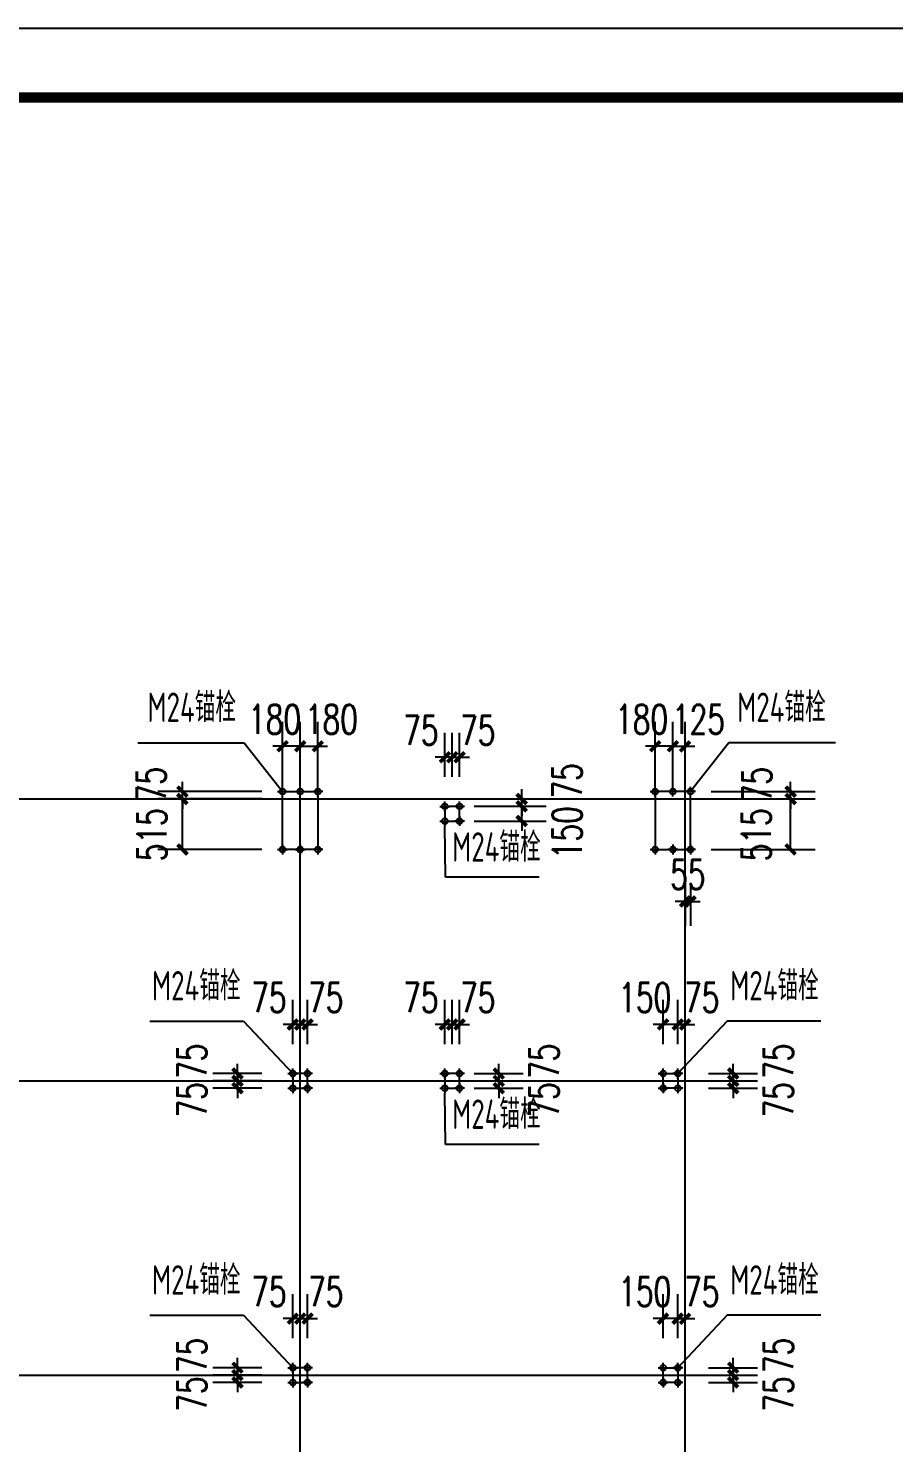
# Model space of a CAD drawing. Extents: x 180850 to 1400258, y 48356 to 327067.
# Drawn here: x 487386 to 505035, y 191532 to 220382 of the extents above; entities that cross this region are included whole.
import ezdxf
from ezdxf.enums import TextEntityAlignment as Align

# ---------------------------------------------------------------- set-up
doc = ezdxf.new("R2010")
doc.units = 0
doc.header["$LTSCALE"] = 1000
for name, color, linetype in [('AXIS', 3, 'Continuous'), ('DOTE', 1, 'Continuous'), ('PUB_TITLE', 4, 'Continuous'), ('TEXT', 7, 'Continuous')]:
    doc.layers.add(name, color=color, linetype=linetype)
doc.styles.add('_TCH_DIM_T3', font='SIMPLEX', dxfattribs={"width": 0.705882, "bigfont": 'GBCBIG'})
doc.styles.add('TSSD_Label', font='tssdeng.shx', dxfattribs={"width": 0.7, "bigfont": 'hztxt.shx'})
doc.dimstyles.new('TCH-200-2', dxfattribs={"dimtxt": 595, "dimasz": 200, "dimexe": 500, "dimexo": 600, "dimgap": 252.5, "dimtad": 1, "dimdec": 0, "dimlfac": 0.5, "dimzin": 0, "dimdsep": 46, "dimtxsty": '_TCH_DIM_T3', "dimblk": 'ARCHTICK', "dimcen": 0.09, "dimclrd": 124, "dimclre": 124, "dimclrt": 7, "dimazin": 2, "dimtfac": 1, "dimtdec": 0, "dimtix": 1, "dimtmove": 2, "dimatfit": 3, "dimfxl": 1, "dimtolj": 1, "dimtzin": 0, "dimarcsym": 0})

# ---------------------------------------------------------------- blocks, each defined once
blk = doc.blocks.new('_ArchTick')
at = {"color": 0, "linetype": 'ByBlock', "const_width": 0.4}
blk.add_lwpolyline([(-0.5, -0.5), (0.5, 0.5)], dxfattribs=at)
blk = doc.blocks.new('*D47')
at = {"color": 124, "linetype": 'ByBlock', "lineweight": -2, "transparency": 16777216}
for p, q in [((491652, 199062), (491652, 199262)), ((492151, 199062), (491152, 199062)), ((492151, 198912), (491152, 198912)), ((491652, 199062), (491652, 198912)), ((491652, 198912), (491652, 198712))]:
    blk.add_line(p, q, dxfattribs=at)
at = {"layer": 'Defpoints', "color": 0, "linetype": 'ByBlock', "transparency": 16777216}
for p in [(491652, 198912), (492751, 199062), (492751, 198912)]:
    blk.add_point(p, dxfattribs=at)
at = {"color": 124, "linetype": 'ByBlock', "lineweight": -2, "transparency": 16777216, "xscale": 200, "yscale": 200, "zscale": 200}
for p, rotation in [((491652, 199062), 270), ((491652, 198912), 90)]:
    blk.add_blockref('_ArchTick', p, dxfattribs=dict(at, rotation=rotation))
at = {"color": 7, "linetype": 'ByBlock', "transparency": 16777216, "insert": (490726, 199311), "char_height": 595, "attachment_point": 5, "rotation": 90, "style": '_TCH_DIM_T3'}
blk.add_mtext('\\A1;75', dxfattribs=at)
blk = doc.blocks.new('*D48')
at = {"color": 124, "linetype": 'ByBlock', "lineweight": -2, "transparency": 16777216}
for p, q in [((491652, 198912), (491652, 199112)), ((492151, 198912), (491152, 198912)), ((491652, 198762), (491652, 198912)), ((492151, 198762), (491152, 198762)), ((491652, 198762), (491652, 198562))]:
    blk.add_line(p, q, dxfattribs=at)
at = {"layer": 'Defpoints', "color": 0, "linetype": 'ByBlock', "transparency": 16777216}
for p in [(491652, 198912), (492751, 198912), (492751, 198762)]:
    blk.add_point(p, dxfattribs=at)
at = {"color": 124, "linetype": 'ByBlock', "lineweight": -2, "transparency": 16777216, "xscale": 200, "yscale": 200, "zscale": 200}
for p, rotation in [((491652, 198912), 270), ((491652, 198762), 90)]:
    blk.add_blockref('_ArchTick', p, dxfattribs=dict(at, rotation=rotation))
at = {"color": 7, "linetype": 'ByBlock', "transparency": 16777216, "insert": (490726, 198523), "char_height": 595, "attachment_point": 5, "rotation": 90, "style": '_TCH_DIM_T3'}
blk.add_mtext('\\A1;75', dxfattribs=at)
blk = doc.blocks.new('*D49')
at = {"color": 124, "linetype": 'ByBlock', "lineweight": -2, "transparency": 16777216}
for p, q in [((492781, 199662), (492781, 200562)), ((492931, 199662), (492931, 200562)), ((492781, 200062), (492581, 200062)), ((492931, 200062), (492781, 200062)), ((492931, 200062), (493131, 200062))]:
    blk.add_line(p, q, dxfattribs=at)
at = {"layer": 'Defpoints', "color": 0, "linetype": 'ByBlock', "transparency": 16777216}
for p in [(492781, 200062), (492781, 199062), (492931, 199062)]:
    blk.add_point(p, dxfattribs=at)
at = {"color": 124, "linetype": 'ByBlock', "lineweight": -2, "transparency": 16777216, "xscale": 200, "yscale": 200, "zscale": 200}
blk.add_blockref('_ArchTick', (492781, 200062), dxfattribs=at)
at = {"color": 124, "linetype": 'ByBlock', "lineweight": -2, "transparency": 16777216, "xscale": 200, "yscale": 200, "zscale": 200, "rotation": 180}
blk.add_blockref('_ArchTick', (492931, 200062), dxfattribs=at)
at = {"color": 7, "linetype": 'ByBlock', "transparency": 16777216, "insert": (492293, 200612), "char_height": 595, "attachment_point": 5, "style": '_TCH_DIM_T3'}
blk.add_mtext('\\A1;75', dxfattribs=at)
blk = doc.blocks.new('*D50')
at = {"color": 124, "linetype": 'ByBlock', "lineweight": -2, "transparency": 16777216}
for p, q in [((492931, 199662), (492931, 200562)), ((493081, 199662), (493081, 200562)), ((492931, 200062), (492731, 200062)), ((492931, 200062), (493081, 200062)), ((493081, 200062), (493281, 200062))]:
    blk.add_line(p, q, dxfattribs=at)
at = {"layer": 'Defpoints', "color": 0, "linetype": 'ByBlock', "transparency": 16777216}
for p in [(493081, 200062), (492931, 199062), (493081, 199062)]:
    blk.add_point(p, dxfattribs=at)
at = {"color": 124, "linetype": 'ByBlock', "lineweight": -2, "transparency": 16777216, "xscale": 200, "yscale": 200, "zscale": 200}
blk.add_blockref('_ArchTick', (492931, 200062), dxfattribs=at)
at = {"color": 124, "linetype": 'ByBlock', "lineweight": -2, "transparency": 16777216, "xscale": 200, "yscale": 200, "zscale": 200, "rotation": 180}
blk.add_blockref('_ArchTick', (493081, 200062), dxfattribs=at)
at = {"color": 7, "linetype": 'ByBlock', "transparency": 16777216, "insert": (493453, 200612), "char_height": 595, "attachment_point": 5, "style": '_TCH_DIM_T3'}
blk.add_mtext('\\A1;75', dxfattribs=at)
blk = doc.blocks.new('*D51')
at = {"color": 124, "linetype": 'ByBlock', "lineweight": -2, "transparency": 16777216}
for p, q in [((490529, 204812), (490529, 205012)), ((492151, 204812), (490029, 204812)), ((492161, 204662), (490029, 204662)), ((490529, 204662), (490529, 204812)), ((490529, 204662), (490529, 204462))]:
    blk.add_line(p, q, dxfattribs=at)
at = {"layer": 'Defpoints', "color": 0, "linetype": 'ByBlock', "transparency": 16777216}
for p in [(490529, 204812), (492751, 204812), (492761, 204662)]:
    blk.add_point(p, dxfattribs=at)
at = {"color": 124, "linetype": 'ByBlock', "lineweight": -2, "transparency": 16777216, "xscale": 200, "yscale": 200, "zscale": 200}
for p, rotation in [((490529, 204812), 270), ((490529, 204662), 90)]:
    blk.add_blockref('_ArchTick', p, dxfattribs=dict(at, rotation=rotation))
at = {"color": 7, "linetype": 'ByBlock', "transparency": 16777216, "insert": (489894, 204954), "char_height": 595, "attachment_point": 5, "rotation": 90, "style": '_TCH_DIM_T3'}
blk.add_mtext('\\A1;75', dxfattribs=at)
blk = doc.blocks.new('*D52')
at = {"color": 124, "linetype": 'ByBlock', "lineweight": -2, "transparency": 16777216}
for p, q in [((492151, 204662), (490029, 204662)), ((490529, 203632), (490529, 204662)), ((492151, 203632), (490029, 203632))]:
    blk.add_line(p, q, dxfattribs=at)
at = {"layer": 'Defpoints', "color": 0, "linetype": 'ByBlock', "transparency": 16777216}
for p in [(490529, 204662), (492751, 204662), (492751, 203632)]:
    blk.add_point(p, dxfattribs=at)
at = {"color": 124, "linetype": 'ByBlock', "lineweight": -2, "transparency": 16777216, "xscale": 200, "yscale": 200, "zscale": 200}
for p, rotation in [((490529, 204662), 90), ((490529, 203632), 270)]:
    blk.add_blockref('_ArchTick', p, dxfattribs=dict(at, rotation=rotation))
at = {"color": 7, "linetype": 'ByBlock', "transparency": 16777216, "insert": (489908, 203931), "char_height": 595, "attachment_point": 5, "rotation": 90, "style": '_TCH_DIM_T3'}
blk.add_mtext('\\A1;515', dxfattribs=at)
blk = doc.blocks.new('*D53')
at = {"color": 124, "linetype": 'ByBlock', "lineweight": -2, "transparency": 16777216}
for p, q in [((492931, 204912), (492931, 206236)), ((493291, 204912), (493291, 206236)), ((492931, 205736), (492731, 205736)), ((492931, 205736), (493291, 205736)), ((493291, 205736), (493491, 205736))]:
    blk.add_line(p, q, dxfattribs=at)
at = {"layer": 'Defpoints', "color": 0, "linetype": 'ByBlock', "transparency": 16777216}
for p in [(493291, 205736), (492931, 204312), (493291, 204312)]:
    blk.add_point(p, dxfattribs=at)
at = {"color": 124, "linetype": 'ByBlock', "lineweight": -2, "transparency": 16777216, "xscale": 200, "yscale": 200, "zscale": 200}
blk.add_blockref('_ArchTick', (492931, 205736), dxfattribs=at)
at = {"color": 124, "linetype": 'ByBlock', "lineweight": -2, "transparency": 16777216, "xscale": 200, "yscale": 200, "zscale": 200, "rotation": 180}
blk.add_blockref('_ArchTick', (493291, 205736), dxfattribs=at)
at = {"color": 7, "linetype": 'ByBlock', "transparency": 16777216, "insert": (493569, 206286), "char_height": 595, "attachment_point": 5, "style": '_TCH_DIM_T3'}
blk.add_mtext('\\A1;180', dxfattribs=at)
blk = doc.blocks.new('*D54')
at = {"color": 124, "linetype": 'ByBlock', "lineweight": -2, "transparency": 16777216}
for p, q in [((492571, 204912), (492571, 206236)), ((492931, 204912), (492931, 206236)), ((492571, 205736), (492371, 205736)), ((492931, 205736), (492571, 205736)), ((492931, 205736), (493131, 205736))]:
    blk.add_line(p, q, dxfattribs=at)
at = {"layer": 'Defpoints', "color": 0, "linetype": 'ByBlock', "transparency": 16777216}
for p in [(492571, 205736), (492571, 204312), (492931, 204312)]:
    blk.add_point(p, dxfattribs=at)
at = {"color": 124, "linetype": 'ByBlock', "lineweight": -2, "transparency": 16777216, "xscale": 200, "yscale": 200, "zscale": 200}
blk.add_blockref('_ArchTick', (492571, 205736), dxfattribs=at)
at = {"color": 124, "linetype": 'ByBlock', "lineweight": -2, "transparency": 16777216, "xscale": 200, "yscale": 200, "zscale": 200, "rotation": 180}
blk.add_blockref('_ArchTick', (492931, 205736), dxfattribs=at)
at = {"color": 7, "linetype": 'ByBlock', "transparency": 16777216, "insert": (492409, 206286), "char_height": 595, "attachment_point": 5, "style": '_TCH_DIM_T3'}
blk.add_mtext('\\A1;180', dxfattribs=at)
blk = doc.blocks.new('*D628')
at = {"color": 124, "linetype": 'ByBlock', "lineweight": -2, "transparency": 16777216}
for p, q in [((496980, 199062), (496980, 199262)), ((496481, 199062), (497480, 199062)), ((496481, 198912), (497480, 198912)), ((496980, 199062), (496980, 198912)), ((496980, 198912), (496980, 198712))]:
    blk.add_line(p, q, dxfattribs=at)
at = {"layer": 'Defpoints', "color": 0, "linetype": 'ByBlock', "transparency": 16777216}
for p in [(495881, 199062), (495881, 198912), (496980, 198912)]:
    blk.add_point(p, dxfattribs=at)
at = {"color": 124, "linetype": 'ByBlock', "lineweight": -2, "transparency": 16777216, "xscale": 200, "yscale": 200, "zscale": 200}
for p, rotation in [((496980, 199062), 270), ((496980, 198912), 90)]:
    blk.add_blockref('_ArchTick', p, dxfattribs=dict(at, rotation=rotation))
at = {"color": 7, "linetype": 'ByBlock', "transparency": 16777216, "insert": (497907, 199311), "char_height": 595, "attachment_point": 5, "rotation": 90, "style": '_TCH_DIM_T3'}
blk.add_mtext('\\A1;75', dxfattribs=at)
blk = doc.blocks.new('*D629')
at = {"color": 124, "linetype": 'ByBlock', "lineweight": -2, "transparency": 16777216}
for p, q in [((496980, 198912), (496980, 199112)), ((496481, 198912), (497480, 198912)), ((496980, 198762), (496980, 198912)), ((496481, 198762), (497480, 198762)), ((496980, 198762), (496980, 198562))]:
    blk.add_line(p, q, dxfattribs=at)
at = {"layer": 'Defpoints', "color": 0, "linetype": 'ByBlock', "transparency": 16777216}
for p in [(495881, 198912), (496980, 198912), (495881, 198762)]:
    blk.add_point(p, dxfattribs=at)
at = {"color": 124, "linetype": 'ByBlock', "lineweight": -2, "transparency": 16777216, "xscale": 200, "yscale": 200, "zscale": 200}
for p, rotation in [((496980, 198912), 270), ((496980, 198762), 90)]:
    blk.add_blockref('_ArchTick', p, dxfattribs=dict(at, rotation=rotation))
at = {"color": 7, "linetype": 'ByBlock', "transparency": 16777216, "insert": (497907, 198523), "char_height": 595, "attachment_point": 5, "rotation": 90, "style": '_TCH_DIM_T3'}
blk.add_mtext('\\A1;75', dxfattribs=at)
blk = doc.blocks.new('*D630')
at = {"color": 124, "linetype": 'ByBlock', "lineweight": -2, "transparency": 16777216}
for p, q in [((495881, 199662), (495881, 200562)), ((496031, 199662), (496031, 200562)), ((495881, 200062), (495681, 200062)), ((496031, 200062), (495881, 200062)), ((496031, 200062), (496231, 200062))]:
    blk.add_line(p, q, dxfattribs=at)
at = {"layer": 'Defpoints', "color": 0, "linetype": 'ByBlock', "transparency": 16777216}
for p in [(495881, 200062), (495881, 199062), (496031, 199062)]:
    blk.add_point(p, dxfattribs=at)
at = {"color": 124, "linetype": 'ByBlock', "lineweight": -2, "transparency": 16777216, "xscale": 200, "yscale": 200, "zscale": 200}
blk.add_blockref('_ArchTick', (495881, 200062), dxfattribs=at)
at = {"color": 124, "linetype": 'ByBlock', "lineweight": -2, "transparency": 16777216, "xscale": 200, "yscale": 200, "zscale": 200, "rotation": 180}
blk.add_blockref('_ArchTick', (496031, 200062), dxfattribs=at)
at = {"color": 7, "linetype": 'ByBlock', "transparency": 16777216, "insert": (495393, 200612), "char_height": 595, "attachment_point": 5, "style": '_TCH_DIM_T3'}
blk.add_mtext('\\A1;75', dxfattribs=at)
blk = doc.blocks.new('*D631')
at = {"color": 124, "linetype": 'ByBlock', "lineweight": -2, "transparency": 16777216}
for p, q in [((496031, 199662), (496031, 200562)), ((496181, 199662), (496181, 200562)), ((496031, 200062), (495831, 200062)), ((496031, 200062), (496181, 200062)), ((496181, 200062), (496381, 200062))]:
    blk.add_line(p, q, dxfattribs=at)
at = {"layer": 'Defpoints', "color": 0, "linetype": 'ByBlock', "transparency": 16777216}
for p in [(496181, 200062), (496031, 199062), (496181, 199062)]:
    blk.add_point(p, dxfattribs=at)
at = {"color": 124, "linetype": 'ByBlock', "lineweight": -2, "transparency": 16777216, "xscale": 200, "yscale": 200, "zscale": 200}
blk.add_blockref('_ArchTick', (496031, 200062), dxfattribs=at)
at = {"color": 124, "linetype": 'ByBlock', "lineweight": -2, "transparency": 16777216, "xscale": 200, "yscale": 200, "zscale": 200, "rotation": 180}
blk.add_blockref('_ArchTick', (496181, 200062), dxfattribs=at)
at = {"color": 7, "linetype": 'ByBlock', "transparency": 16777216, "insert": (496553, 200612), "char_height": 595, "attachment_point": 5, "style": '_TCH_DIM_T3'}
blk.add_mtext('\\A1;75', dxfattribs=at)
blk = doc.blocks.new('*D632')
at = {"color": 124, "linetype": 'ByBlock', "lineweight": -2, "transparency": 16777216}
for p, q in [((501760, 199062), (501760, 199262)), ((501261, 199062), (502260, 199062)), ((501261, 198912), (502260, 198912)), ((501760, 199062), (501760, 198912)), ((501760, 198912), (501760, 198712))]:
    blk.add_line(p, q, dxfattribs=at)
at = {"layer": 'Defpoints', "color": 0, "linetype": 'ByBlock', "transparency": 16777216}
for p in [(500661, 199062), (500661, 198912), (501760, 198912)]:
    blk.add_point(p, dxfattribs=at)
at = {"color": 124, "linetype": 'ByBlock', "lineweight": -2, "transparency": 16777216, "xscale": 200, "yscale": 200, "zscale": 200}
for p, rotation in [((501760, 199062), 270), ((501760, 198912), 90)]:
    blk.add_blockref('_ArchTick', p, dxfattribs=dict(at, rotation=rotation))
at = {"color": 7, "linetype": 'ByBlock', "transparency": 16777216, "insert": (502687, 199311), "char_height": 595, "attachment_point": 5, "rotation": 90, "style": '_TCH_DIM_T3'}
blk.add_mtext('\\A1;75', dxfattribs=at)
blk = doc.blocks.new('*D633')
at = {"color": 124, "linetype": 'ByBlock', "lineweight": -2, "transparency": 16777216}
for p, q in [((501760, 198912), (501760, 199112)), ((501261, 198912), (502260, 198912)), ((501760, 198762), (501760, 198912)), ((501261, 198762), (502260, 198762)), ((501760, 198762), (501760, 198562))]:
    blk.add_line(p, q, dxfattribs=at)
at = {"layer": 'Defpoints', "color": 0, "linetype": 'ByBlock', "transparency": 16777216}
for p in [(500661, 198912), (501760, 198912), (500661, 198762)]:
    blk.add_point(p, dxfattribs=at)
at = {"color": 124, "linetype": 'ByBlock', "lineweight": -2, "transparency": 16777216, "xscale": 200, "yscale": 200, "zscale": 200}
for p, rotation in [((501760, 198912), 270), ((501760, 198762), 90)]:
    blk.add_blockref('_ArchTick', p, dxfattribs=dict(at, rotation=rotation))
at = {"color": 7, "linetype": 'ByBlock', "transparency": 16777216, "insert": (502687, 198523), "char_height": 595, "attachment_point": 5, "rotation": 90, "style": '_TCH_DIM_T3'}
blk.add_mtext('\\A1;75', dxfattribs=at)
blk = doc.blocks.new('*D634')
at = {"color": 124, "linetype": 'ByBlock', "lineweight": -2, "transparency": 16777216}
for p, q in [((500631, 199662), (500631, 200562)), ((500781, 199662), (500781, 200562)), ((500631, 200062), (500431, 200062)), ((500781, 200062), (500631, 200062)), ((500781, 200062), (500981, 200062))]:
    blk.add_line(p, q, dxfattribs=at)
at = {"layer": 'Defpoints', "color": 0, "linetype": 'ByBlock', "transparency": 16777216}
for p in [(500631, 200062), (500631, 199062), (500781, 199062)]:
    blk.add_point(p, dxfattribs=at)
at = {"color": 124, "linetype": 'ByBlock', "lineweight": -2, "transparency": 16777216, "xscale": 200, "yscale": 200, "zscale": 200}
blk.add_blockref('_ArchTick', (500631, 200062), dxfattribs=at)
at = {"color": 124, "linetype": 'ByBlock', "lineweight": -2, "transparency": 16777216, "xscale": 200, "yscale": 200, "zscale": 200, "rotation": 180}
blk.add_blockref('_ArchTick', (500781, 200062), dxfattribs=at)
at = {"color": 7, "linetype": 'ByBlock', "transparency": 16777216, "insert": (501119, 200612), "char_height": 595, "attachment_point": 5, "style": '_TCH_DIM_T3'}
blk.add_mtext('\\A1;75', dxfattribs=at)
blk = doc.blocks.new('*D635')
at = {"color": 124, "linetype": 'ByBlock', "lineweight": -2, "transparency": 16777216}
for p, q in [((500331, 199662), (500331, 200562)), ((500631, 199662), (500631, 200562)), ((500331, 200062), (500131, 200062)), ((500631, 200062), (500331, 200062)), ((500631, 200062), (500831, 200062))]:
    blk.add_line(p, q, dxfattribs=at)
at = {"layer": 'Defpoints', "color": 0, "linetype": 'ByBlock', "transparency": 16777216}
for p in [(500331, 200062), (500331, 199062), (500631, 199062)]:
    blk.add_point(p, dxfattribs=at)
at = {"color": 124, "linetype": 'ByBlock', "lineweight": -2, "transparency": 16777216, "xscale": 200, "yscale": 200, "zscale": 200}
blk.add_blockref('_ArchTick', (500331, 200062), dxfattribs=at)
at = {"color": 124, "linetype": 'ByBlock', "lineweight": -2, "transparency": 16777216, "xscale": 200, "yscale": 200, "zscale": 200, "rotation": 180}
blk.add_blockref('_ArchTick', (500631, 200062), dxfattribs=at)
at = {"color": 7, "linetype": 'ByBlock', "transparency": 16777216, "insert": (499959, 200612), "char_height": 595, "attachment_point": 5, "style": '_TCH_DIM_T3'}
blk.add_mtext('\\A1;150', dxfattribs=at)
blk = doc.blocks.new('*D636')
at = {"color": 124, "linetype": 'ByBlock', "lineweight": -2, "transparency": 16777216}
for p, q in [((502933, 204812), (502933, 205012)), ((501301, 204662), (503433, 204662)), ((501311, 204812), (503433, 204812)), ((502933, 204662), (502933, 204812)), ((502933, 204662), (502933, 204462))]:
    blk.add_line(p, q, dxfattribs=at)
at = {"layer": 'Defpoints', "color": 0, "linetype": 'ByBlock', "transparency": 16777216}
for p in [(500701, 204662), (500711, 204812), (502933, 204812)]:
    blk.add_point(p, dxfattribs=at)
at = {"color": 124, "linetype": 'ByBlock', "lineweight": -2, "transparency": 16777216, "xscale": 200, "yscale": 200, "zscale": 200}
for p, rotation in [((502933, 204812), 270), ((502933, 204662), 90)]:
    blk.add_blockref('_ArchTick', p, dxfattribs=dict(at, rotation=rotation))
at = {"color": 7, "linetype": 'ByBlock', "transparency": 16777216, "insert": (502248, 204954), "char_height": 595, "attachment_point": 5, "rotation": 90, "style": '_TCH_DIM_T3'}
blk.add_mtext('\\A1;75', dxfattribs=at)
blk = doc.blocks.new('*D637')
at = {"color": 124, "linetype": 'ByBlock', "lineweight": -2, "transparency": 16777216}
for p, q in [((501311, 204662), (503433, 204662)), ((502933, 203632), (502933, 204662)), ((501311, 203632), (503433, 203632))]:
    blk.add_line(p, q, dxfattribs=at)
at = {"layer": 'Defpoints', "color": 0, "linetype": 'ByBlock', "transparency": 16777216}
for p in [(500711, 204662), (502933, 204662), (500711, 203632)]:
    blk.add_point(p, dxfattribs=at)
at = {"color": 124, "linetype": 'ByBlock', "lineweight": -2, "transparency": 16777216, "xscale": 200, "yscale": 200, "zscale": 200}
for p, rotation in [((502933, 204662), 90), ((502933, 203632), 270)]:
    blk.add_blockref('_ArchTick', p, dxfattribs=dict(at, rotation=rotation))
at = {"color": 7, "linetype": 'ByBlock', "transparency": 16777216, "insert": (502234, 203931), "char_height": 595, "attachment_point": 5, "rotation": 90, "style": '_TCH_DIM_T3'}
blk.add_mtext('\\A1;515', dxfattribs=at)
blk = doc.blocks.new('*D638')
at = {"color": 124, "linetype": 'ByBlock', "lineweight": -2, "transparency": 16777216}
for p, q in [((500171, 204912), (500171, 206236)), ((500531, 204912), (500531, 206236)), ((500171, 205736), (499971, 205736)), ((500531, 205736), (500171, 205736)), ((500531, 205736), (500731, 205736))]:
    blk.add_line(p, q, dxfattribs=at)
at = {"layer": 'Defpoints', "color": 0, "linetype": 'ByBlock', "transparency": 16777216}
for p in [(500171, 205736), (500171, 204312), (500531, 204312)]:
    blk.add_point(p, dxfattribs=at)
at = {"color": 124, "linetype": 'ByBlock', "lineweight": -2, "transparency": 16777216, "xscale": 200, "yscale": 200, "zscale": 200}
blk.add_blockref('_ArchTick', (500171, 205736), dxfattribs=at)
at = {"color": 124, "linetype": 'ByBlock', "lineweight": -2, "transparency": 16777216, "xscale": 200, "yscale": 200, "zscale": 200, "rotation": 180}
blk.add_blockref('_ArchTick', (500531, 205736), dxfattribs=at)
at = {"color": 7, "linetype": 'ByBlock', "transparency": 16777216, "insert": (499893, 206286), "char_height": 595, "attachment_point": 5, "style": '_TCH_DIM_T3'}
blk.add_mtext('\\A1;180', dxfattribs=at)
blk = doc.blocks.new('*D639')
at = {"color": 124, "linetype": 'ByBlock', "lineweight": -2, "transparency": 16777216}
for p, q in [((500531, 204912), (500531, 206236)), ((500781, 204912), (500781, 206236)), ((500531, 205736), (500331, 205736)), ((500531, 205736), (500781, 205736)), ((500781, 205736), (500981, 205736))]:
    blk.add_line(p, q, dxfattribs=at)
at = {"layer": 'Defpoints', "color": 0, "linetype": 'ByBlock', "transparency": 16777216}
for p in [(500781, 205736), (500531, 204312), (500781, 204312)]:
    blk.add_point(p, dxfattribs=at)
at = {"color": 124, "linetype": 'ByBlock', "lineweight": -2, "transparency": 16777216, "xscale": 200, "yscale": 200, "zscale": 200}
blk.add_blockref('_ArchTick', (500531, 205736), dxfattribs=at)
at = {"color": 124, "linetype": 'ByBlock', "lineweight": -2, "transparency": 16777216, "xscale": 200, "yscale": 200, "zscale": 200, "rotation": 180}
blk.add_blockref('_ArchTick', (500781, 205736), dxfattribs=at)
at = {"color": 7, "linetype": 'ByBlock', "transparency": 16777216, "insert": (501053, 206286), "char_height": 595, "attachment_point": 5, "style": '_TCH_DIM_T3'}
blk.add_mtext('\\A1;125', dxfattribs=at)
blk = doc.blocks.new('*D640')
at = {"color": 124, "linetype": 'ByBlock', "lineweight": -2, "transparency": 16777216}
for p, q in [((500781, 202952), (500781, 202072)), ((500891, 202952), (500891, 202072)), ((500781, 202572), (500581, 202572)), ((500781, 202572), (500891, 202572)), ((500891, 202572), (501091, 202572))]:
    blk.add_line(p, q, dxfattribs=at)
at = {"layer": 'Defpoints', "color": 0, "linetype": 'ByBlock', "transparency": 16777216}
for p in [(500781, 203552), (500891, 203552), (500891, 202572)]:
    blk.add_point(p, dxfattribs=at)
at = {"color": 124, "linetype": 'ByBlock', "lineweight": -2, "transparency": 16777216, "xscale": 200, "yscale": 200, "zscale": 200}
blk.add_blockref('_ArchTick', (500781, 202572), dxfattribs=at)
at = {"color": 124, "linetype": 'ByBlock', "lineweight": -2, "transparency": 16777216, "xscale": 200, "yscale": 200, "zscale": 200, "rotation": 180}
blk.add_blockref('_ArchTick', (500891, 202572), dxfattribs=at)
at = {"color": 7, "linetype": 'ByBlock', "transparency": 16777216, "insert": (500836, 203122), "char_height": 595, "attachment_point": 5, "style": '_TCH_DIM_T3'}
blk.add_mtext('\\A1;55', dxfattribs=at)
blk = doc.blocks.new('*D641')
at = {"color": 124, "linetype": 'ByBlock', "lineweight": -2, "transparency": 16777216}
for p, q in [((497449, 204662), (497449, 204862)), ((496481, 204662), (497949, 204662)), ((497449, 204512), (497449, 204662)), ((496481, 204512), (497949, 204512)), ((497449, 204512), (497449, 204312))]:
    blk.add_line(p, q, dxfattribs=at)
at = {"layer": 'Defpoints', "color": 0, "linetype": 'ByBlock', "transparency": 16777216}
for p in [(495881, 204662), (497449, 204662), (495881, 204512)]:
    blk.add_point(p, dxfattribs=at)
at = {"color": 124, "linetype": 'ByBlock', "lineweight": -2, "transparency": 16777216, "xscale": 200, "yscale": 200, "zscale": 200}
for p, rotation in [((497449, 204662), 270), ((497449, 204512), 90)]:
    blk.add_blockref('_ArchTick', p, dxfattribs=dict(at, rotation=rotation))
at = {"color": 7, "linetype": 'ByBlock', "transparency": 16777216, "insert": (498375, 205031), "char_height": 595, "attachment_point": 5, "rotation": 90, "style": '_TCH_DIM_T3'}
blk.add_mtext('\\A1;75', dxfattribs=at)
blk = doc.blocks.new('*D642')
at = {"color": 124, "linetype": 'ByBlock', "lineweight": -2, "transparency": 16777216}
for p, q in [((497449, 204512), (497449, 204712)), ((496481, 204512), (497949, 204512)), ((497449, 204212), (497449, 204512)), ((496481, 204212), (497949, 204212)), ((497449, 204212), (497449, 204012))]:
    blk.add_line(p, q, dxfattribs=at)
at = {"layer": 'Defpoints', "color": 0, "linetype": 'ByBlock', "transparency": 16777216}
for p in [(495881, 204512), (497449, 204512), (495881, 204212)]:
    blk.add_point(p, dxfattribs=at)
at = {"color": 124, "linetype": 'ByBlock', "lineweight": -2, "transparency": 16777216, "xscale": 200, "yscale": 200, "zscale": 200}
for p, rotation in [((497449, 204512), 270), ((497449, 204212), 90)]:
    blk.add_blockref('_ArchTick', p, dxfattribs=dict(at, rotation=rotation))
at = {"color": 7, "linetype": 'ByBlock', "transparency": 16777216, "insert": (498375, 203973), "char_height": 595, "attachment_point": 5, "rotation": 90, "style": '_TCH_DIM_T3'}
blk.add_mtext('\\A1;150', dxfattribs=at)
blk = doc.blocks.new('*D643')
at = {"color": 124, "linetype": 'ByBlock', "lineweight": -2, "transparency": 16777216}
for p, q in [((495881, 205112), (495881, 206012)), ((496031, 205112), (496031, 206012)), ((495881, 205512), (495681, 205512)), ((496031, 205512), (495881, 205512)), ((496031, 205512), (496231, 205512))]:
    blk.add_line(p, q, dxfattribs=at)
at = {"layer": 'Defpoints', "color": 0, "linetype": 'ByBlock', "transparency": 16777216}
for p in [(495881, 205512), (495881, 204512), (496031, 204512)]:
    blk.add_point(p, dxfattribs=at)
at = {"color": 124, "linetype": 'ByBlock', "lineweight": -2, "transparency": 16777216, "xscale": 200, "yscale": 200, "zscale": 200}
blk.add_blockref('_ArchTick', (495881, 205512), dxfattribs=at)
at = {"color": 124, "linetype": 'ByBlock', "lineweight": -2, "transparency": 16777216, "xscale": 200, "yscale": 200, "zscale": 200, "rotation": 180}
blk.add_blockref('_ArchTick', (496031, 205512), dxfattribs=at)
at = {"color": 7, "linetype": 'ByBlock', "transparency": 16777216, "insert": (495393, 206062), "char_height": 595, "attachment_point": 5, "style": '_TCH_DIM_T3'}
blk.add_mtext('\\A1;75', dxfattribs=at)
blk = doc.blocks.new('*D644')
at = {"color": 124, "linetype": 'ByBlock', "lineweight": -2, "transparency": 16777216}
for p, q in [((496031, 205112), (496031, 206012)), ((496181, 205112), (496181, 206012)), ((496031, 205512), (495831, 205512)), ((496031, 205512), (496181, 205512)), ((496181, 205512), (496381, 205512))]:
    blk.add_line(p, q, dxfattribs=at)
at = {"layer": 'Defpoints', "color": 0, "linetype": 'ByBlock', "transparency": 16777216}
for p in [(496181, 205512), (496031, 204512), (496181, 204512)]:
    blk.add_point(p, dxfattribs=at)
at = {"color": 124, "linetype": 'ByBlock', "lineweight": -2, "transparency": 16777216, "xscale": 200, "yscale": 200, "zscale": 200}
blk.add_blockref('_ArchTick', (496031, 205512), dxfattribs=at)
at = {"color": 124, "linetype": 'ByBlock', "lineweight": -2, "transparency": 16777216, "xscale": 200, "yscale": 200, "zscale": 200, "rotation": 180}
blk.add_blockref('_ArchTick', (496181, 205512), dxfattribs=at)
at = {"color": 7, "linetype": 'ByBlock', "transparency": 16777216, "insert": (496553, 206062), "char_height": 595, "attachment_point": 5, "style": '_TCH_DIM_T3'}
blk.add_mtext('\\A1;75', dxfattribs=at)
blk = doc.blocks.new('*D649')
at = {"color": 124, "linetype": 'ByBlock', "lineweight": -2, "transparency": 16777216}
for p, q in [((492151, 193062), (491152, 193062)), ((491652, 193062), (491652, 193262)), ((491652, 193062), (491652, 192912)), ((492151, 192912), (491152, 192912)), ((491652, 192912), (491652, 192712))]:
    blk.add_line(p, q, dxfattribs=at)
at = {"layer": 'Defpoints', "color": 0, "linetype": 'ByBlock', "transparency": 16777216}
for p in [(492751, 193062), (491652, 192912), (492751, 192912)]:
    blk.add_point(p, dxfattribs=at)
at = {"color": 124, "linetype": 'ByBlock', "lineweight": -2, "transparency": 16777216, "xscale": 200, "yscale": 200, "zscale": 200}
for p, rotation in [((491652, 193062), 270), ((491652, 192912), 90)]:
    blk.add_blockref('_ArchTick', p, dxfattribs=dict(at, rotation=rotation))
at = {"color": 7, "linetype": 'ByBlock', "transparency": 16777216, "insert": (490726, 193311), "char_height": 595, "attachment_point": 5, "rotation": 90, "style": '_TCH_DIM_T3'}
blk.add_mtext('\\A1;75', dxfattribs=at)
blk = doc.blocks.new('*D650')
at = {"color": 124, "linetype": 'ByBlock', "lineweight": -2, "transparency": 16777216}
for p, q in [((491652, 192912), (491652, 193112)), ((492151, 192912), (491152, 192912)), ((492151, 192762), (491152, 192762)), ((491652, 192762), (491652, 192912)), ((491652, 192762), (491652, 192562))]:
    blk.add_line(p, q, dxfattribs=at)
at = {"layer": 'Defpoints', "color": 0, "linetype": 'ByBlock', "transparency": 16777216}
for p in [(491652, 192912), (492751, 192912), (492751, 192762)]:
    blk.add_point(p, dxfattribs=at)
at = {"color": 124, "linetype": 'ByBlock', "lineweight": -2, "transparency": 16777216, "xscale": 200, "yscale": 200, "zscale": 200}
for p, rotation in [((491652, 192912), 270), ((491652, 192762), 90)]:
    blk.add_blockref('_ArchTick', p, dxfattribs=dict(at, rotation=rotation))
at = {"color": 7, "linetype": 'ByBlock', "transparency": 16777216, "insert": (490726, 192523), "char_height": 595, "attachment_point": 5, "rotation": 90, "style": '_TCH_DIM_T3'}
blk.add_mtext('\\A1;75', dxfattribs=at)
blk = doc.blocks.new('*D651')
at = {"color": 124, "linetype": 'ByBlock', "lineweight": -2, "transparency": 16777216}
for p, q in [((492781, 193662), (492781, 194562)), ((492931, 193662), (492931, 194562)), ((492781, 194062), (492581, 194062)), ((492931, 194062), (492781, 194062)), ((492931, 194062), (493131, 194062))]:
    blk.add_line(p, q, dxfattribs=at)
at = {"layer": 'Defpoints', "color": 0, "linetype": 'ByBlock', "transparency": 16777216}
for p in [(492781, 194062), (492781, 193062), (492931, 193062)]:
    blk.add_point(p, dxfattribs=at)
at = {"color": 124, "linetype": 'ByBlock', "lineweight": -2, "transparency": 16777216, "xscale": 200, "yscale": 200, "zscale": 200}
blk.add_blockref('_ArchTick', (492781, 194062), dxfattribs=at)
at = {"color": 124, "linetype": 'ByBlock', "lineweight": -2, "transparency": 16777216, "xscale": 200, "yscale": 200, "zscale": 200, "rotation": 180}
blk.add_blockref('_ArchTick', (492931, 194062), dxfattribs=at)
at = {"color": 7, "linetype": 'ByBlock', "transparency": 16777216, "insert": (492293, 194612), "char_height": 595, "attachment_point": 5, "style": '_TCH_DIM_T3'}
blk.add_mtext('\\A1;75', dxfattribs=at)
blk = doc.blocks.new('*D652')
at = {"color": 124, "linetype": 'ByBlock', "lineweight": -2, "transparency": 16777216}
for p, q in [((492931, 193662), (492931, 194562)), ((493081, 193662), (493081, 194562)), ((492931, 194062), (492731, 194062)), ((492931, 194062), (493081, 194062)), ((493081, 194062), (493281, 194062))]:
    blk.add_line(p, q, dxfattribs=at)
at = {"layer": 'Defpoints', "color": 0, "linetype": 'ByBlock', "transparency": 16777216}
for p in [(493081, 194062), (492931, 193062), (493081, 193062)]:
    blk.add_point(p, dxfattribs=at)
at = {"color": 124, "linetype": 'ByBlock', "lineweight": -2, "transparency": 16777216, "xscale": 200, "yscale": 200, "zscale": 200}
blk.add_blockref('_ArchTick', (492931, 194062), dxfattribs=at)
at = {"color": 124, "linetype": 'ByBlock', "lineweight": -2, "transparency": 16777216, "xscale": 200, "yscale": 200, "zscale": 200, "rotation": 180}
blk.add_blockref('_ArchTick', (493081, 194062), dxfattribs=at)
at = {"color": 7, "linetype": 'ByBlock', "transparency": 16777216, "insert": (493453, 194612), "char_height": 595, "attachment_point": 5, "style": '_TCH_DIM_T3'}
blk.add_mtext('\\A1;75', dxfattribs=at)
blk = doc.blocks.new('*D645')
at = {"color": 124, "linetype": 'ByBlock', "lineweight": -2, "transparency": 16777216}
for p, q in [((501261, 193062), (502260, 193062)), ((501760, 193062), (501760, 193262)), ((501760, 193062), (501760, 192912)), ((501261, 192912), (502260, 192912)), ((501760, 192912), (501760, 192712))]:
    blk.add_line(p, q, dxfattribs=at)
at = {"layer": 'Defpoints', "color": 0, "linetype": 'ByBlock', "transparency": 16777216}
for p in [(500661, 193062), (500661, 192912), (501760, 192912)]:
    blk.add_point(p, dxfattribs=at)
at = {"color": 124, "linetype": 'ByBlock', "lineweight": -2, "transparency": 16777216, "xscale": 200, "yscale": 200, "zscale": 200}
for p, rotation in [((501760, 193062), 270), ((501760, 192912), 90)]:
    blk.add_blockref('_ArchTick', p, dxfattribs=dict(at, rotation=rotation))
at = {"color": 7, "linetype": 'ByBlock', "transparency": 16777216, "insert": (502687, 193311), "char_height": 595, "attachment_point": 5, "rotation": 90, "style": '_TCH_DIM_T3'}
blk.add_mtext('\\A1;75', dxfattribs=at)
blk = doc.blocks.new('*D646')
at = {"color": 124, "linetype": 'ByBlock', "lineweight": -2, "transparency": 16777216}
for p, q in [((501760, 192912), (501760, 193112)), ((501261, 192912), (502260, 192912)), ((501261, 192762), (502260, 192762)), ((501760, 192762), (501760, 192912)), ((501760, 192762), (501760, 192562))]:
    blk.add_line(p, q, dxfattribs=at)
at = {"layer": 'Defpoints', "color": 0, "linetype": 'ByBlock', "transparency": 16777216}
for p in [(500661, 192912), (500661, 192762), (501760, 192912)]:
    blk.add_point(p, dxfattribs=at)
at = {"color": 124, "linetype": 'ByBlock', "lineweight": -2, "transparency": 16777216, "xscale": 200, "yscale": 200, "zscale": 200}
for p, rotation in [((501760, 192912), 270), ((501760, 192762), 90)]:
    blk.add_blockref('_ArchTick', p, dxfattribs=dict(at, rotation=rotation))
at = {"color": 7, "linetype": 'ByBlock', "transparency": 16777216, "insert": (502687, 192523), "char_height": 595, "attachment_point": 5, "rotation": 90, "style": '_TCH_DIM_T3'}
blk.add_mtext('\\A1;75', dxfattribs=at)
blk = doc.blocks.new('*D647')
at = {"color": 124, "linetype": 'ByBlock', "lineweight": -2, "transparency": 16777216}
for p, q in [((500631, 193662), (500631, 194562)), ((500781, 193662), (500781, 194562)), ((500631, 194062), (500431, 194062)), ((500781, 194062), (500631, 194062)), ((500781, 194062), (500981, 194062))]:
    blk.add_line(p, q, dxfattribs=at)
at = {"layer": 'Defpoints', "color": 0, "linetype": 'ByBlock', "transparency": 16777216}
for p in [(500631, 194062), (500631, 193062), (500781, 193062)]:
    blk.add_point(p, dxfattribs=at)
at = {"color": 124, "linetype": 'ByBlock', "lineweight": -2, "transparency": 16777216, "xscale": 200, "yscale": 200, "zscale": 200}
blk.add_blockref('_ArchTick', (500631, 194062), dxfattribs=at)
at = {"color": 124, "linetype": 'ByBlock', "lineweight": -2, "transparency": 16777216, "xscale": 200, "yscale": 200, "zscale": 200, "rotation": 180}
blk.add_blockref('_ArchTick', (500781, 194062), dxfattribs=at)
at = {"color": 7, "linetype": 'ByBlock', "transparency": 16777216, "insert": (501119, 194612), "char_height": 595, "attachment_point": 5, "style": '_TCH_DIM_T3'}
blk.add_mtext('\\A1;75', dxfattribs=at)
blk = doc.blocks.new('*D648')
at = {"color": 124, "linetype": 'ByBlock', "lineweight": -2, "transparency": 16777216}
for p, q in [((500331, 193662), (500331, 194562)), ((500631, 193662), (500631, 194562)), ((500331, 194062), (500131, 194062)), ((500631, 194062), (500331, 194062)), ((500631, 194062), (500831, 194062))]:
    blk.add_line(p, q, dxfattribs=at)
at = {"layer": 'Defpoints', "color": 0, "linetype": 'ByBlock', "transparency": 16777216}
for p in [(500331, 194062), (500331, 193062), (500631, 193062)]:
    blk.add_point(p, dxfattribs=at)
at = {"color": 124, "linetype": 'ByBlock', "lineweight": -2, "transparency": 16777216, "xscale": 200, "yscale": 200, "zscale": 200}
blk.add_blockref('_ArchTick', (500331, 194062), dxfattribs=at)
at = {"color": 124, "linetype": 'ByBlock', "lineweight": -2, "transparency": 16777216, "xscale": 200, "yscale": 200, "zscale": 200, "rotation": 180}
blk.add_blockref('_ArchTick', (500631, 194062), dxfattribs=at)
at = {"color": 7, "linetype": 'ByBlock', "transparency": 16777216, "insert": (499959, 194612), "char_height": 595, "attachment_point": 5, "style": '_TCH_DIM_T3'}
blk.add_mtext('\\A1;150', dxfattribs=at)

msp = doc.modelspace()

# ---------------------------------------------------------------- linework, layer by layer
for centre in [(492571.08, 204811.63), (492931.08, 204811.63), (493291.08, 204811.63), (500171.08, 204811.63), (500531.08, 204811.63), (500891.08, 204811.63), (495881.08, 204511.63), (496181.08, 204511.63), (495881.08, 204211.63), (496181.08, 204211.63), (492571.08, 203631.63), (492931.08, 203631.63), (493291.08, 203631.63), (500171.08, 203631.63), (500531.08, 203631.63), (500891.08, 203631.63), (492781.08, 199061.63), (493081.08, 199061.63), (495881.08, 199061.63), (496181.08, 199061.63), (500331.08, 199061.63), (500631.08, 199061.63), (492781.08, 198761.63), (493081.08, 198761.63), (495881.08, 198761.63), (496181.08, 198761.63), (500331.08, 198761.63), (500631.08, 198761.63), (492781.08, 193061.63), (493081.08, 193061.63), (500331.08, 193061.63), (500631.08, 193061.63), (492781.08, 192761.63), (493081.08, 192761.63), (500331.08, 192761.63), (500631.08, 192761.63)]:
    msp.add_circle(centre, 58.52)
at = {"layer": 'AXIS'}
for p, q in [((489616.79, 205810.55), (491786.68, 205810.55)), ((491786.68, 205810.55), (492571.08, 204811.63)), ((501675.47, 205810.55), (500891.08, 204811.63)), ((503845.36, 205810.55), (501675.47, 205810.55)), ((492571.08, 204710.96), (492571.08, 204912.3)), ((492931.08, 204710.96), (492931.08, 204912.3)), ((493291.08, 204710.96), (493291.08, 204912.3)), ((500171.08, 204710.96), (500171.08, 204912.3)), ((500531.08, 204710.96), (500531.08, 204912.3)), ((500891.08, 204710.96), (500891.08, 204912.3)), ((492470.41, 204811.63), (492671.75, 204811.63)), ((492830.41, 204811.63), (493031.75, 204811.63)), ((493391.75, 204811.63), (493210.41, 204811.63)), ((495881.08, 204410.96), (495881.08, 204612.3)), ((496181.08, 204410.96), (496181.08, 204612.3)), ((500070.41, 204811.63), (500251.75, 204811.63)), ((500631.75, 204811.63), (500430.41, 204811.63)), ((500991.75, 204811.63), (500790.41, 204811.63)), ((495780.41, 204511.63), (495981.75, 204511.63)), ((495881.08, 204312.3), (495881.08, 204110.96)), ((496281.75, 204511.63), (496080.41, 204511.63)), ((496181.08, 204312.3), (496181.08, 204110.96)), ((495780.41, 204211.63), (495981.75, 204211.63)), ((495891.81, 203067.19), (495881.08, 204110.96)), ((496281.75, 204211.63), (496080.41, 204211.63)), ((492571.08, 203732.3), (492571.08, 203530.96)), ((492931.08, 203732.3), (492931.08, 203530.96)), ((493291.08, 203732.3), (493291.08, 203530.96)), ((500171.08, 203732.3), (500171.08, 203530.96)), ((500531.08, 203732.3), (500531.08, 203530.96)), ((500891.08, 203732.3), (500891.08, 203530.96)), ((492470.41, 203631.63), (492671.75, 203631.63)), ((492830.41, 203631.63), (493031.75, 203631.63)), ((493391.75, 203631.63), (493210.41, 203631.63)), ((500070.41, 203631.63), (500251.75, 203631.63)), ((500631.75, 203631.63), (500430.41, 203631.63)), ((500991.75, 203631.63), (500790.41, 203631.63)), ((497802.38, 203066.19), (495891.82, 203066.19)), ((489863.52, 200130.58), (491774.08, 200130.58)), ((491774.08, 200130.58), (492781.08, 199061.63)), ((501638.07, 200130.58), (500631.08, 199061.63)), ((503548.64, 200130.58), (501638.07, 200130.58)), ((492781.08, 198960.96), (492781.08, 199162.3)), ((493081.08, 198960.96), (493081.08, 199162.3)), ((495881.08, 198960.96), (495881.08, 199162.3)), ((496181.08, 198960.96), (496181.08, 199162.3)), ((500331.08, 198960.96), (500331.08, 199162.3)), ((500631.08, 198960.96), (500631.08, 199162.3)), ((492680.41, 199061.63), (492881.75, 199061.63)), ((492781.08, 198862.3), (492781.08, 198660.96)), ((493181.75, 199061.63), (492980.41, 199061.63)), ((493081.08, 198862.3), (493081.08, 198660.96)), ((495780.41, 199061.63), (495981.75, 199061.63)), ((495881.08, 198862.3), (495881.08, 198660.96)), ((496281.75, 199061.63), (496080.41, 199061.63)), ((496181.08, 198862.3), (496181.08, 198660.96)), ((500230.41, 199061.63), (500431.75, 199061.63)), ((500331.08, 198862.3), (500331.08, 198660.96)), ((500731.75, 199061.63), (500530.41, 199061.63)), ((500631.08, 198862.3), (500631.08, 198660.96)), ((492680.41, 198761.63), (492881.75, 198761.63)), ((493181.75, 198761.63), (492980.41, 198761.63)), ((495780.41, 198761.63), (495981.75, 198761.63)), ((495891.81, 197617.19), (495881.08, 198660.96)), ((496281.75, 198761.63), (496080.41, 198761.63)), ((500230.41, 198761.63), (500431.75, 198761.63)), ((500731.75, 198761.63), (500530.41, 198761.63)), ((497802.38, 197616.19), (495891.82, 197616.19)), ((489863.52, 194130.58), (491774.08, 194130.58)), ((491774.08, 194130.58), (492781.08, 193061.63)), ((501638.07, 194130.58), (500631.08, 193061.63)), ((503548.64, 194130.58), (501638.07, 194130.58)), ((492680.41, 193061.63), (492881.75, 193061.63)), ((492781.08, 192960.96), (492781.08, 193162.3)), ((493181.75, 193061.63), (492980.41, 193061.63)), ((493081.08, 192960.96), (493081.08, 193162.3)), ((500230.41, 193061.63), (500431.75, 193061.63)), ((500331.08, 192960.96), (500331.08, 193162.3)), ((500731.75, 193061.63), (500530.41, 193061.63)), ((500631.08, 192960.96), (500631.08, 193162.3)), ((492680.41, 192761.63), (492881.75, 192761.63)), ((492781.08, 192862.3), (492781.08, 192660.96)), ((493181.75, 192761.63), (492980.41, 192761.63)), ((493081.08, 192862.3), (493081.08, 192660.96)), ((500230.41, 192761.63), (500431.75, 192761.63)), ((500331.08, 192862.3), (500331.08, 192660.96)), ((500731.75, 192761.63), (500530.41, 192761.63)), ((500631.08, 192862.3), (500631.08, 192660.96))]:
    msp.add_line(p, q, dxfattribs=at)
at = {"layer": 'DOTE'}
for p, q in [((492931.08, 168036.63), (492931.08, 205786.63)), ((500781.08, 168036.63), (500781.08, 205786.63)), ((450156.08, 204661.63), (502031.08, 204661.63)), ((450156.08, 198911.63), (502031.08, 198911.63)), ((450156.08, 192911.63), (502031.08, 192911.63))]:
    msp.add_line(p, q, dxfattribs=at)
for points in [[(492571.08, 204811.63), (493291.08, 204811.63), (493291.08, 203631.63), (492571.08, 203631.63)], [(500891.08, 204811.63), (500171.08, 204811.63), (500171.08, 203631.63), (500891.08, 203631.63)], [(496181.08, 204511.63), (495881.08, 204511.63), (495881.08, 204211.63), (496181.08, 204211.63)], [(493081.08, 199061.63), (492781.08, 199061.63), (492781.08, 198761.63), (493081.08, 198761.63)], [(496181.08, 199061.63), (495881.08, 199061.63), (495881.08, 198761.63), (496181.08, 198761.63)], [(500331.08, 199061.63), (500631.08, 199061.63), (500631.08, 198761.63), (500331.08, 198761.63)], [(493081.08, 193061.63), (492781.08, 193061.63), (492781.08, 192761.63), (493081.08, 192761.63)], [(500331.08, 193061.63), (500631.08, 193061.63), (500631.08, 192761.63), (500331.08, 192761.63)]]:
    msp.add_lwpolyline(points, close=True, dxfattribs=at)
at = {"layer": 'PUB_TITLE'}
msp.add_lwpolyline([(430995.03, 220381.89), (549924.21, 220381.89), (549924.21, 136381.97), (430995.03, 136381.97)], close=True, dxfattribs=at)
at = {"layer": 'PUB_TITLE', "const_width": 212.12}
msp.add_lwpolyline([(434530.38, 137796.11), (434530.38, 218967.75), (548510.07, 218967.75), (548510.07, 137796.11)], close=True, dxfattribs=at)

# ---------------------------------------------------------------- texts
at = {"layer": 'TEXT', "style": 'TSSD_Label', "width": 0.7}
msp.add_text('M24锚栓', height=600, rotation=360, dxfattribs=at).set_placement((490718.31, 206052.82), align=Align.BOTTOM_CENTER)
for p in [(502743.85, 206052.82), (496931.38, 203203.22), (490810.67, 200372.85), (502601.49, 200372.85), (496931.38, 197753.22), (490810.67, 194372.85), (502601.49, 194372.85)]:
    msp.add_text('M24锚栓', height=600, dxfattribs=at).set_placement(p, align=Align.BOTTOM_CENTER)

# ---------------------------------------------------------------- dimensions: what is measured, and where the dimension line sits
at = {"linetype": 'ByBlock'}
for base, p1, p2, angle, picture, middle in [((492571.08, 205735.67), (492931.08, 204311.63), (492571.08, 204311.63), 180, '*D54', (492409.41, 206285.67)), ((500171.08, 205735.67), (500531.08, 204311.63), (500171.08, 204311.63), 180, '*D638', (499892.87, 206285.67)), ((495881.08, 205511.85), (496031.08, 204511.63), (495881.08, 204511.63), 180, '*D643', (495392.87, 206061.85)), ((497449.1, 204661.63), (495881.08, 204511.63), (495881.08, 204661.63), 90, '*D641', (498375.45, 205030.85)), ((490528.94, 204811.63), (492761.08, 204661.63), (492751.08, 204811.63), 90, '*D51', (489894.29, 204954.15)), ((502933.22, 204811.63), (500701.08, 204661.63), (500711.08, 204811.63), 90, '*D636', (502247.86, 204954.15)), ((490528.94, 204661.63), (492751.08, 203631.63), (492751.08, 204661.63), 270, '*D52', (489908.42, 203931.15)), ((497449.1, 204511.63), (495881.08, 204211.63), (495881.08, 204511.63), 270, '*D642', (498375.45, 203972.94)), ((502933.22, 204661.63), (500711.08, 203631.63), (500711.08, 204661.63), 270, '*D637', (502233.73, 203931.15)), ((492781.08, 200061.85), (492931.08, 199061.63), (492781.08, 199061.63), 180, '*D49', (492292.87, 200611.85)), ((495881.08, 200061.85), (496031.08, 199061.63), (495881.08, 199061.63), 180, '*D630', (495392.87, 200611.85)), ((500331.08, 200061.85), (500631.08, 199061.63), (500331.08, 199061.63), 180, '*D635', (499959.41, 200611.85)), ((491651.89, 198911.63), (492751.08, 199061.63), (492751.08, 198911.63), 90, '*D47', (490725.54, 199310.63)), ((496980.26, 198911.63), (495881.08, 199061.63), (495881.08, 198911.63), 90, '*D628', (497906.61, 199310.63)), ((501760.26, 198911.63), (500661.08, 199061.63), (500661.08, 198911.63), 90, '*D632', (502686.61, 199310.63)), ((491651.89, 198911.63), (492751.08, 198761.63), (492751.08, 198911.63), 270, '*D48', (490725.54, 198522.94)), ((496980.26, 198911.63), (495881.08, 198761.63), (495881.08, 198911.63), 270, '*D629', (497906.61, 198522.94)), ((501760.26, 198911.63), (500661.08, 198761.63), (500661.08, 198911.63), 270, '*D633', (502686.61, 198522.94)), ((492781.08, 194061.85), (492931.08, 193061.63), (492781.08, 193061.63), 180, '*D651', (492292.87, 194611.85)), ((500331.08, 194061.85), (500631.08, 193061.63), (500331.08, 193061.63), 180, '*D648', (499959.41, 194611.85)), ((491651.89, 192911.63), (492751.08, 193061.63), (492751.08, 192911.63), 90, '*D649', (490725.54, 193310.63)), ((501760.26, 192911.63), (500661.08, 193061.63), (500661.08, 192911.63), 90, '*D645', (502686.61, 193310.63)), ((491651.89, 192911.63), (492751.08, 192761.63), (492751.08, 192911.63), 270, '*D650', (490725.54, 192522.94)), ((501760.26, 192911.63), (500661.08, 192761.63), (500661.08, 192911.63), 270, '*D646', (502686.61, 192522.94))]:
    dim = msp.add_linear_dim(base=base, p1=p1, p2=p2, angle=angle, dimstyle='TCH-200-2', dxfattribs=at)
    dim.commit()
    dim.dimension.update_dxf_attribs({"geometry": picture, "text_midpoint": middle, "dimtype": 160})
for base, p1, p2, picture, middle in [((493291.08, 205735.67), (492931.08, 204311.63), (493291.08, 204311.63), '*D53', (493569.28, 206285.67)), ((500781.08, 205735.67), (500531.08, 204311.63), (500781.08, 204311.63), '*D639', (501052.74, 206285.67)), ((496181.08, 205511.85), (496031.08, 204511.63), (496181.08, 204511.63), '*D644', (496552.74, 206061.85)), ((493081.08, 200061.85), (492931.08, 199061.63), (493081.08, 199061.63), '*D50', (493452.74, 200611.85)), ((496181.08, 200061.85), (496031.08, 199061.63), (496181.08, 199061.63), '*D631', (496552.74, 200611.85)), ((500631.08, 200061.85), (500781.08, 199061.63), (500631.08, 199061.63), '*D634', (501119.28, 200611.85)), ((493081.08, 194061.85), (492931.08, 193061.63), (493081.08, 193061.63), '*D652', (493452.74, 194611.85)), ((500631.08, 194061.85), (500781.08, 193061.63), (500631.08, 193061.63), '*D647', (501119.28, 194611.85))]:
    dim = msp.add_linear_dim(base=base, p1=p1, p2=p2, dimstyle='TCH-200-2', dxfattribs=at)
    dim.commit()
    dim.dimension.update_dxf_attribs({"geometry": picture, "text_midpoint": middle, "dimtype": 160})
dim = msp.add_linear_dim(base=(500891.08, 202572.31), p1=(500781.08, 203551.59), p2=(500891.08, 203551.59), dimstyle='TCH-200-2', dxfattribs=at)
dim.commit()
dim.dimension.update_dxf_attribs({"geometry": '*D640', "text_midpoint": (500836.08, 203122.31)})

doc.saveas('drawing.dxf')
